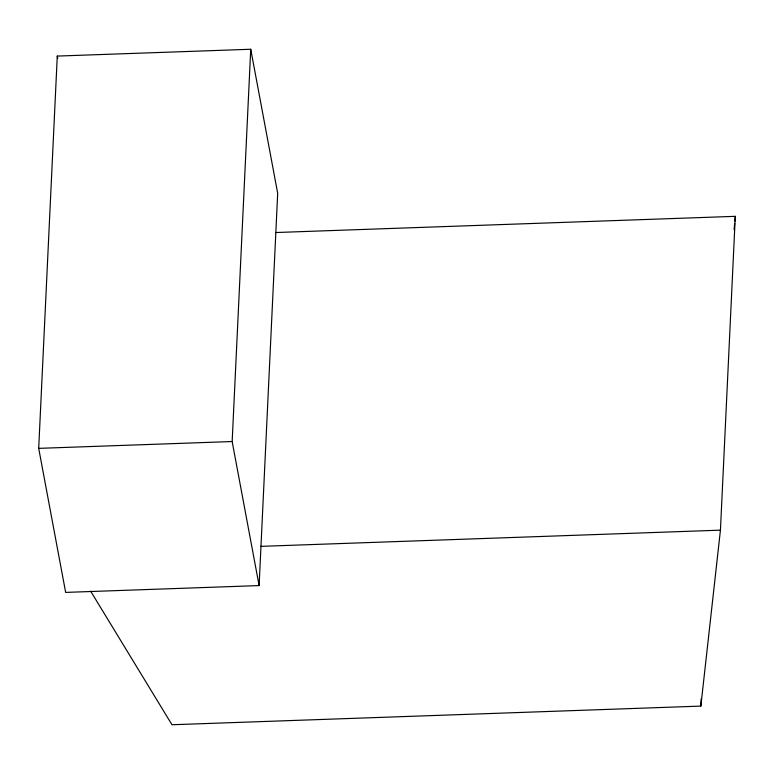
<?xml version="1.0" encoding="UTF-8"?>
<svg xmlns="http://www.w3.org/2000/svg" width="774" height="774" viewBox="0 0 774 774"><rect width="100%" height="100%" fill="white"/><g stroke="black" fill="none" stroke-linecap="round" stroke-linejoin="round"><path stroke-width="1.16" d="M38.7 448.359L57.276 56.076L250.737 49.255L277.692 193.297L259.116 585.579L65.655 592.4L38.7 448.359L232.161 441.538L259.116 585.579M232.161 441.538L250.737 49.255M90.655 591.181L171.983 724.745L700.847 706.101L701.196 698.864M700.847 706.101L720.439 530.161L735.3 216.333L275.476 232.539M734.1 229.539L734.652 223.541M734.865 221.132L735.3 216.333M260.615 546.367L720.439 530.161M57.276 56.076L57.721 58.437"/></g></svg>
